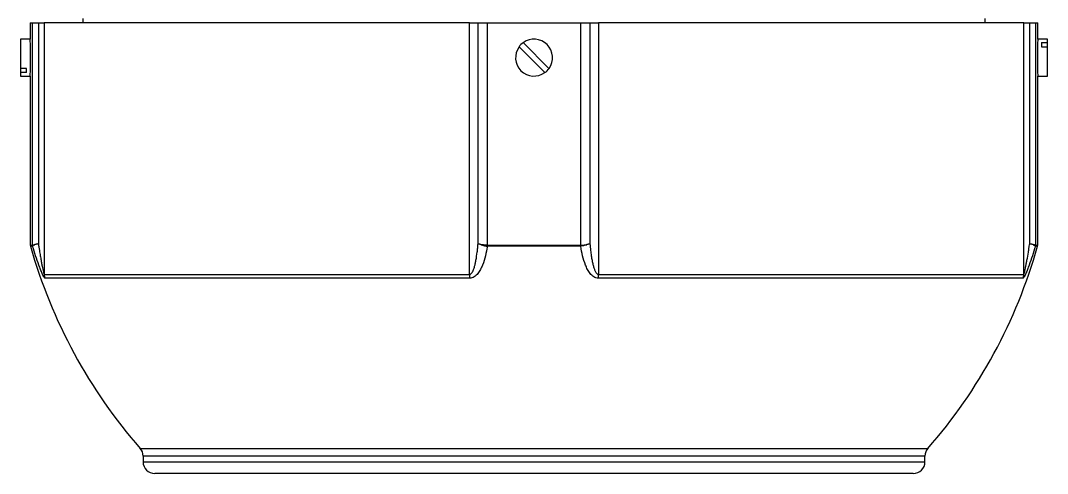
# Model space of a CAD drawing. Header units: millimetres. Extents: x 15 to 1184, y 5 to 836.
# Drawn here: x 281.2 to 413.2, y 132.1 to 190.3 of the extents above; entities that cross this region are included whole.
import ezdxf

# ---------------------------------------------------------------- set-up
doc = ezdxf.new("R2010")
doc.units = ezdxf.units.MM

msp = doc.modelspace()

# ---------------------------------------------------------------- linework, layer by layer
at = {"color": 7, "linetype": 'Continuous', "lineweight": 25}
for p, q in [((289.25, 190.61), (289.25, 190.06)), ((405.25, 190.06), (405.25, 190.61)), ((282.5, 190.06), (282.5, 187.94)), ((282.5, 190.06), (282.78, 190.06)), ((282.78, 161.42), (282.78, 190.06)), ((282.78, 190.06), (283.54, 190.06)), ((283.54, 190.06), (283.54, 161.6)), ((283.54, 190.06), (284.29, 190.06)), ((284.29, 190.06), (284.29, 157.67)), ((338.94, 190.06), (284.29, 190.06)), ((338.94, 157.67), (338.94, 190.06)), ((338.94, 190.06), (340.06, 190.06)), ((340.06, 161.6), (340.06, 190.06)), ((340.06, 190.06), (341.23, 190.06)), ((341.23, 190.06), (341.23, 161.42)), ((341.23, 190.06), (353.27, 190.06)), ((353.27, 161.42), (353.27, 190.06)), ((353.27, 190.06), (354.44, 190.06)), ((354.44, 190.06), (354.44, 161.6)), ((354.44, 190.06), (355.55, 190.06)), ((355.55, 190.06), (355.55, 157.67)), ((410.2, 190.06), (355.55, 190.06)), ((410.2, 157.67), (410.2, 190.06)), ((410.2, 190.06), (410.96, 190.06)), ((410.96, 161.6), (410.96, 190.06)), ((410.96, 190.06), (411.72, 190.06)), ((411.72, 190.06), (411.72, 161.42)), ((411.72, 190.06), (412, 190.06)), ((412, 187.94), (412, 190.06)), ((282.5, 187.94), (281.25, 187.94)), ((281.25, 187.94), (281.25, 184.17)), ((349.17, 184.17), (345.85, 187.49)), ((413.25, 187.94), (412, 187.94)), ((412.5, 187.49), (412.5, 186.96)), ((412.5, 187.49), (413.25, 187.49)), ((413.25, 187.49), (413.25, 187.94)), ((413.25, 186.96), (413.25, 187.49)), ((345.32, 186.96), (348.64, 183.64)), ((412.5, 186.96), (413.25, 186.96)), ((413.25, 183.19), (413.25, 186.96)), ((282, 184.17), (281.25, 184.17)), ((281.25, 184.17), (281.25, 183.64)), ((281.25, 183.64), (281.25, 183.19)), ((282, 183.64), (281.25, 183.64)), ((282, 183.64), (282, 184.17)), ((281.25, 183.19), (282.5, 183.19)), ((282.5, 183.19), (282.5, 161.42)), ((412, 161.42), (412, 183.19)), ((412, 183.19), (413.25, 183.19)), ((282.5, 161.42), (282.78, 161.42)), ((282.8, 161.29), (282.53, 161.29)), ((341.25, 161.42), (353.25, 161.42)), ((353.25, 161.29), (341.25, 161.29)), ((411.97, 161.29), (411.69, 161.29)), ((411.72, 161.42), (412, 161.42)), ((284.29, 157.67), (338.94, 157.67)), ((338.96, 157.18), (284.38, 157.18)), ((410.12, 157.18), (355.54, 157.18)), ((355.55, 157.67), (410.2, 157.67)), ((296.63, 135.29), (397.87, 135.29)), ((297, 134.3), (297, 133.56)), ((397.5, 134.3), (297, 134.3)), ((297, 133.56), (347.25, 133.56)), ((347.25, 133.56), (397.5, 133.56)), ((397.5, 133.56), (397.5, 134.3)), ((347.25, 132.06), (298.5, 132.06)), ((396, 132.06), (347.25, 132.06))]:
    msp.add_line(p, q, dxfattribs=at)
at = {"color": 7, "linetype": 'Continuous', "lineweight": 25, "flags": 128}
msp.add_lwpolyline([(282.5, 183.19), (282.5, 183.19), (282.5, 183.37), (282.52, 183.88), (282.53, 184.65), (282.54, 185.56), (282.53, 186.47), (282.52, 187.24), (282.5, 187.76), (282.5, 187.94), (282.5, 187.94)], dxfattribs=at)
at = {"color": 7, "linetype": 'Continuous', "lineweight": 25}
for centre, radius, start, end in [((347.25, 185.56), 2.38, 125.9153, 144.0847), ((347.25, 185.56), 2.38, 324.0847, 125.9153), ((476.72, 185.56), 64.77, 177.8987, 182.1013), ((347.25, 185.56), 2.37, 144.0847, 305.9153), ((347.25, 185.56), 2.38, 305.9153, 324.0847), ((283.97, 161.7), 1.5, 191.0018, 195.7624), ((347.25, 179.56), 67.25, 195.7624, 221.1728), ((284.25, 161.7), 1.51, 190.9554, 195.6977), ((356.15, 161.68), 14.9, 181.0301, 181.4962), ((338.35, 161.68), 14.9, 358.5038, 358.9699), ((347.25, 179.56), 67.25, 318.8272, 344.2376), ((410.24, 161.7), 1.51, 344.3023, 349.0446), ((410.52, 161.7), 1.5, 344.2376, 348.9982), ((285.8, 157.67), 1.51, 179.9963, 199.2842), ((349.85, 157.67), 10.9, 179.9706, 182.5959), ((344.65, 157.67), 10.9, 357.4041, 0.0294), ((408.69, 157.67), 1.51, 340.7158, 0.0037), ((295.5, 134.3), 1.5, 0, 41.1728), ((399, 134.3), 1.5, 138.8272, 180), ((298.5, 133.56), 1.5, 180, 270), ((396, 133.56), 1.5, 270, 0)]:
    msp.add_arc(centre, radius, start, end, dxfattribs=at)
for centre, major_axis, ratio, start_param, end_param in [((282.78, 161.7), (0.001, 0.286), 0.093754, 3.142018, 3.208441), ((341.25, 161.7), (0.288, 0.008), 0.992826, 4.61689, 4.683313), ((353.25, 161.7), (0.288, -0.008), 0.992826, 4.741469, 4.807892), ((411.72, 161.7), (-0.001, 0.286), 0.093754, 3.074744, 3.141167)]:
    msp.add_ellipse(centre, major_axis=major_axis, ratio=ratio, start_param=start_param, end_param=end_param, dxfattribs=at)
for points, knots in [([(282.78, 161.42), (282.78, 161.42), (282.79, 161.42), (282.8, 161.43), (282.82, 161.43), (282.84, 161.44), (282.87, 161.45), (282.89, 161.46), (282.93, 161.46), (282.96, 161.47), (283, 161.48), (283.03, 161.49), (283.06, 161.5), (283.07, 161.5)], [0, 0, 0, 0, 0.100255, 0.198627, 0.295119, 0.389737, 0.482483, 0.573365, 0.662387, 0.749556, 0.834876, 0.918355, 1, 1, 1, 1]), ([(283.07, 161.5), (283.05, 161.49), (283.03, 161.48), (283.01, 161.47), (282.95, 161.43), (282.9, 161.4), (282.86, 161.37), (282.83, 161.34), (282.81, 161.32), (282.8, 161.29)], [0, 0, 0, 0, 0.0766882, 0.0766882, 0.0766882, 0.3266882, 0.3266882, 0.3266882, 0.5766882, 0.5766882, 0.5766882, 0.5766882]), ([(284.38, 157.18), (284.36, 157.18), (284.34, 157.19), (284.29, 157.26), (284.26, 157.31), (284.17, 157.48), (284.1, 157.63), (283.96, 157.95), (283.89, 158.13), (283.74, 158.49), (283.67, 158.68), (283.46, 159.26), (283.32, 159.66), (283.06, 160.47), (282.93, 160.88), (282.8, 161.29)], [0, 0, 0, 0, 0.0625, 0.0625, 0.125, 0.125, 0.25, 0.25, 0.375, 0.375, 0.5, 0.5, 0.75, 0.75, 1, 1, 1, 1]), ([(283.54, 161.6), (283.51, 161.6), (283.46, 161.59), (283.4, 161.58), (283.33, 161.56), (283.28, 161.55), (283.23, 161.54), (283.18, 161.53), (283.14, 161.52), (283.11, 161.51), (283.08, 161.51), (283.07, 161.5)], [0, 0, 0, 0, 0.139056, 0.271279, 0.396595, 0.514938, 0.626244, 0.730456, 0.827518, 0.917381, 1, 1, 1, 1]), ([(283.54, 161.6), (283.56, 161.46), (283.6, 161.18), (283.67, 160.78), (283.74, 160.31), (283.83, 159.79), (283.93, 159.23), (284.02, 158.75), (284.1, 158.35), (284.17, 158.07), (284.21, 157.89), (284.24, 157.79), (284.26, 157.72), (284.28, 157.69), (284.29, 157.68), (284.29, 157.68), (284.29, 157.67)], [0, 0, 0, 0, 0.102349, 0.197609, 0.285794, 0.437997, 0.571574, 0.688087, 0.785894, 0.871569, 0.906351, 0.935837, 0.967884, 0.983931, 0.991966, 1, 1, 1, 1]), ([(338.94, 157.67), (338.96, 157.68), (338.98, 157.68), (339.02, 157.69), (339.05, 157.7), (339.12, 157.73), (339.2, 157.81), (339.29, 157.93), (339.39, 158.09), (339.49, 158.33), (339.6, 158.65), (339.7, 159.05), (339.83, 159.69), (339.93, 160.37), (340, 160.98), (340.03, 161.33), (340.05, 161.51), (340.06, 161.6)], [0, 0, 0, 0, 0.0090255, 0.0178438, 0.0265428, 0.0356971, 0.0712975, 0.1040316, 0.1427011, 0.2076085, 0.2855554, 0.3848373, 0.4998877, 0.7499252, 0.8749617, 0.9319553, 1, 1, 1, 1]), ([(341.25, 161.29), (341.18, 160.88), (341.1, 160.47), (340.9, 159.66), (340.78, 159.26), (340.55, 158.69), (340.46, 158.5), (340.26, 158.13), (340.15, 157.96), (339.96, 157.71), (339.89, 157.64), (339.74, 157.49), (339.65, 157.42), (339.48, 157.31), (339.38, 157.26), (339.17, 157.19), (339.07, 157.18), (338.96, 157.18)], [0, 0, 0, 0, 0.25, 0.25, 0.5, 0.5, 0.625, 0.625, 0.75, 0.75, 0.8125, 0.8125, 0.875, 0.875, 0.9375, 0.9375, 1, 1, 1, 1]), ([(340.46, 161.5), (340.44, 161.51), (340.4, 161.52), (340.33, 161.53), (340.26, 161.55), (340.19, 161.56), (340.12, 161.58), (340.08, 161.6), (340.06, 161.6)], [0, 0, 0, 0, 0.127966, 0.271649, 0.430886, 0.605495, 0.795276, 1, 1, 1, 1]), ([(340.46, 161.5), (340.48, 161.49), (340.52, 161.48), (340.58, 161.46), (340.65, 161.44), (340.71, 161.42), (340.77, 161.4), (340.86, 161.38), (340.97, 161.35), (341.11, 161.32), (341.2, 161.3), (341.25, 161.29)], [0, 0, 0, 0, 0.088622, 0.175124, 0.25951, 0.341789, 0.42197, 0.500067, 0.67117, 0.837761, 1, 1, 1, 1]), ([(341.23, 161.42), (341.2, 161.42), (341.14, 161.42), (341.06, 161.43), (340.99, 161.43), (340.91, 161.44), (340.84, 161.45), (340.77, 161.46), (340.7, 161.46), (340.64, 161.47), (340.58, 161.48), (340.52, 161.49), (340.48, 161.5), (340.46, 161.5)], [0, 0, 0, 0, 0.099976, 0.198126, 0.294454, 0.388966, 0.481665, 0.572555, 0.66164, 0.748924, 0.83441, 0.9181, 1, 1, 1, 1]), ([(354.03, 161.5), (354, 161.49), (353.97, 161.48), (353.94, 161.47), (353.84, 161.43), (353.72, 161.4), (353.61, 161.37), (353.49, 161.34), (353.37, 161.32), (353.25, 161.29)], [0, 0, 0, 0, 0.0766882, 0.0766882, 0.0766882, 0.3266882, 0.3266882, 0.3266882, 0.5766882, 0.5766882, 0.5766882, 0.5766882]), ([(355.54, 157.18), (355.43, 157.18), (355.32, 157.19), (355.11, 157.26), (355.02, 157.31), (354.75, 157.48), (354.6, 157.63), (354.34, 157.95), (354.23, 158.13), (354.03, 158.49), (353.95, 158.68), (353.72, 159.26), (353.6, 159.66), (353.39, 160.47), (353.31, 160.88), (353.25, 161.29)], [0, 0, 0, 0, 0.0625, 0.0625, 0.125, 0.125, 0.25, 0.25, 0.375, 0.375, 0.5, 0.5, 0.75, 0.75, 1, 1, 1, 1]), ([(353.27, 161.42), (353.29, 161.42), (353.35, 161.42), (353.43, 161.43), (353.51, 161.43), (353.58, 161.44), (353.66, 161.45), (353.73, 161.46), (353.79, 161.46), (353.86, 161.47), (353.92, 161.48), (353.98, 161.49), (354.01, 161.5), (354.03, 161.5)], [0, 0, 0, 0, 0.100255, 0.198627, 0.295119, 0.389737, 0.482483, 0.573365, 0.662387, 0.749556, 0.834876, 0.918355, 1, 1, 1, 1]), ([(354.44, 161.6), (354.42, 161.6), (354.39, 161.59), (354.35, 161.58), (354.3, 161.56), (354.25, 161.55), (354.21, 161.54), (354.16, 161.53), (354.12, 161.52), (354.07, 161.51), (354.04, 161.51), (354.03, 161.5)], [0, 0, 0, 0, 0.1390562, 0.2712786, 0.3965952, 0.5149379, 0.6262445, 0.7304557, 0.827518, 0.9173814, 1, 1, 1, 1]), ([(354.44, 161.6), (354.45, 161.46), (354.47, 161.18), (354.52, 160.78), (354.57, 160.31), (354.65, 159.79), (354.75, 159.23), (354.87, 158.75), (354.99, 158.35), (355.11, 158.07), (355.23, 157.89), (355.31, 157.79), (355.4, 157.72), (355.47, 157.69), (355.51, 157.68), (355.54, 157.68), (355.55, 157.67)], [0, 0, 0, 0, 0.102349, 0.197609, 0.285794, 0.437997, 0.571574, 0.688087, 0.785894, 0.871569, 0.906351, 0.935837, 0.967884, 0.983931, 0.991966, 1, 1, 1, 1]), ([(411.69, 161.29), (411.57, 160.88), (411.44, 160.47), (411.17, 159.66), (411.03, 159.26), (410.82, 158.69), (410.75, 158.5), (410.61, 158.13), (410.54, 157.96), (410.43, 157.71), (410.39, 157.64), (410.33, 157.49), (410.29, 157.42), (410.23, 157.31), (410.2, 157.26), (410.15, 157.19), (410.13, 157.18), (410.12, 157.18)], [0, 0, 0, 0, 0.25, 0.25, 0.5, 0.5, 0.625, 0.625, 0.75, 0.75, 0.8125, 0.8125, 0.875, 0.875, 0.9375, 0.9375, 1, 1, 1, 1]), ([(410.2, 157.67), (410.2, 157.68), (410.21, 157.68), (410.21, 157.69), (410.22, 157.7), (410.23, 157.73), (410.26, 157.81), (410.29, 157.93), (410.33, 158.09), (410.38, 158.33), (410.45, 158.65), (410.53, 159.05), (410.65, 159.69), (410.76, 160.37), (410.86, 160.98), (410.91, 161.33), (410.94, 161.51), (410.96, 161.6)], [0, 0, 0, 0, 0.009025, 0.017844, 0.026543, 0.035697, 0.071297, 0.104032, 0.142701, 0.207609, 0.285555, 0.384837, 0.499888, 0.749925, 0.874962, 0.931955, 1, 1, 1, 1]), ([(411.42, 161.5), (411.4, 161.51), (411.37, 161.52), (411.31, 161.53), (411.24, 161.55), (411.16, 161.56), (411.06, 161.58), (410.99, 161.6), (410.96, 161.6)], [0, 0, 0, 0, 0.127961, 0.27164, 0.430876, 0.605487, 0.79527, 1, 1, 1, 1]), ([(411.42, 161.5), (411.43, 161.49), (411.46, 161.48), (411.5, 161.46), (411.53, 161.44), (411.56, 161.42), (411.59, 161.4), (411.62, 161.38), (411.65, 161.35), (411.68, 161.32), (411.69, 161.3), (411.69, 161.29)], [0, 0, 0, 0, 0.0889891, 0.1757103, 0.2601689, 0.3423733, 0.4223352, 0.5000688, 0.6716085, 0.8381967, 1, 1, 1, 1]), ([(411.72, 161.42), (411.71, 161.42), (411.71, 161.42), (411.69, 161.43), (411.67, 161.43), (411.65, 161.44), (411.63, 161.45), (411.6, 161.46), (411.57, 161.46), (411.53, 161.47), (411.5, 161.48), (411.46, 161.49), (411.43, 161.5), (411.42, 161.5)], [0, 0, 0, 0, 0.0999759, 0.1981258, 0.2944543, 0.388966, 0.481665, 0.5725552, 0.6616403, 0.748924, 0.8344096, 0.9181005, 1, 1, 1, 1])]:
    msp.add_open_spline(points, degree=3, knots=knots, dxfattribs=at)

doc.saveas('drawing.dxf')
